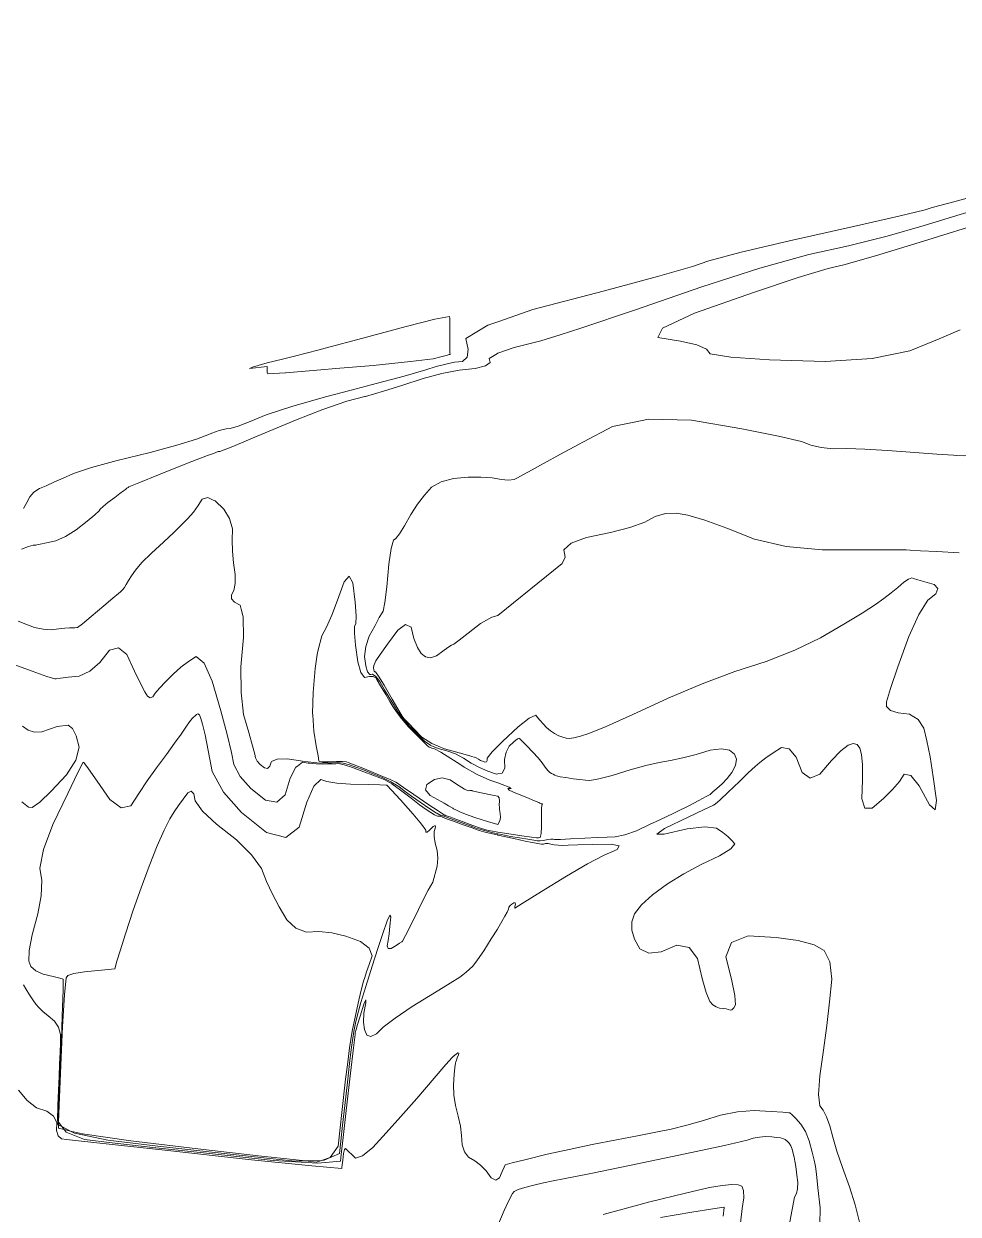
# Model space of a CAD drawing. Header units: inches. Extents: x 1337389 to 1347141, y 407035 to 414577.
# Drawn here: x 1339717 to 1340275, y 411793 to 412504 of the extents above; entities that cross this region are included whole.
import ezdxf

# ---------------------------------------------------------------- set-up
doc = ezdxf.new("R2010")
doc.units = ezdxf.units.IN
doc.header["$MEASUREMENT"] = 0
doc.layers.add('Topo', color=7, linetype='Continuous', lineweight=15, true_color=0x459900)

msp = doc.modelspace()

# ---------------------------------------------------------------- linework, layer by layer
at = {"layer": 'Topo'}
for p, q in [((1339737.9121, 411848.2901, 730), (1339737.5721, 411848.731, 730)), ((1339739.9051, 411845.7051, 730), (1339737.9121, 411848.2901, 730)), ((1339739.9051, 411845.7051, 735), (1339737.852, 411846.773, 735)), ((1339741.2849, 411843.915, 730), (1339739.9051, 411845.7051, 730)), ((1339745.045, 411843.0291, 735), (1339739.9051, 411845.7051, 735)), ((1339745.045, 411843.0291, 740), (1339741.2849, 411843.915, 740)), ((1339894.809, 411825.532, 735), (1339885.2662, 411825.205, 735))]:
    msp.add_line(p, q, dxfattribs=at)
for points, elevation in [([(1340000, 412325.944), (1340020.916, 412333.2011), (1340063.6479, 412344.346), (1340095.403, 412352.9151), (1340116.181, 412358.9091), (1340125.9809, 412362.3259), (1340145.2749, 412367.447), (1340174.062, 412374.2701), (1340212.3431, 412382.7949), (1340239.3111, 412388.9331), (1340254.967, 412392.6819), (1340259.3111, 412394.0431), (1340269.1321, 412396.795), (1340284.4302, 412400.9379), (1340305.205, 412406.4721), (1340336.1339, 412415.3799), (1340377.216, 412427.6622), (1340428.453, 412443.3169), (1340463.7718, 412454.094), (1340483.1731, 412459.992), (1340486.6559, 412461.0111), (1340517.0351, 412470.2519), (1340574.3109, 412487.7162), (1340626.836, 412503.744)], 715), ([(1340037.1362, 412318.205), (1340049.6379, 412322.0789), (1340081.6699, 412332.7851), (1340121.773, 412346.771), (1340156.427, 412357.8577), (1340185.6289, 412366.0468), (1340209.3811, 412371.3372), (1340232.341, 412377.0962), (1340254.5101, 412383.3252), (1340275.8882, 412390.0231), (1340295.119, 412395.8161), (1340312.204, 412400.7011), (1340327.1419, 412404.6811), (1340349.3818, 412411.086), (1340378.9241, 412419.9169), (1340415.767, 412431.1749), (1340447.0021, 412440.633), (1340472.6299, 412448.291), (1340492.6511, 412454.149), (1340527.2949, 412464.5536), (1340576.562, 412479.5039), (1340639.789, 412498.7991)], 720), ([(1340275.9661, 412321.2131), (1340263.3201, 412315.769), (1340245.9851, 412308.524), (1340223.329, 412304.0209), (1340195.3511, 412302.257), (1340162.053, 412303.2339), (1340139.1691, 412304.7789), (1340126.6988, 412306.8939), (1340124.644, 412309.5778), (1340118.764, 412312.0949), (1340109.0591, 412314.445), (1340095.5309, 412316.6288), (1340098.2872, 412322.191), (1340117.3272, 412331.1323), (1340152.65, 412343.451), (1340179.2729, 412352.3481), (1340197.1961, 412357.8239), (1340206.4189, 412359.8781), (1340225.3719, 412365.259), (1340254.0532, 412373.9681), (1340292.4642, 412386.0041)], 725), ([(1339893.3572, 412309.3001), (1339897.0099, 412310.2489), (1339919.445, 412316.199), (1339945.2769, 412323.157), (1339962.5439, 412327.4361), (1339971.246, 412329.0361), (1339971.3841, 412327.9571), (1339971.4571, 412325.0891), (1339971.467, 412320.4318), (1339971.4108, 412313.9861), (1339971.4, 412309.5739), (1339971.433, 412307.194), (1339971.5101, 412306.848), (1339971.521, 412306.612), (1339971.465, 412306.487), (1339971.3428, 412306.473), (1339971.2089, 412306.4469), (1339971.0651, 412306.4079), (1339970.91, 412306.3571), (1339969.256, 412305.9188), (1339966.103, 412305.093), (1339961.451, 412303.8798), (1339947.9483, 412302.164), (1339925.5931, 412299.946), (1339903.3481, 412298.006)], 710), ([(1340000, 412325.944), (1339994.036, 412323.895), (1339980.8961, 412315.879), (1339982.342, 412309.3742), (1339981.7029, 412304.8531), (1339978.98, 412302.3181), (1339974.1709, 412301.768), (1339968.9311, 412300.7298), (1339963.2579, 412299.206), (1339957.1531, 412297.194), (1339944.233, 412293.5439), (1339924.4979, 412288.2582), (1339915.5809, 412285.9321)], 715), ([(1340000, 412307.121), (1340009.791, 412310.512), (1340025.6781, 412314.6548), (1340037.1362, 412318.205)], 720), ([(1339862.441, 412299.3219), (1339851.935, 412298.061), (1339853.6479, 412298.952), (1339862.3261, 412301.3671), (1339871.4781, 412303.671)], 710), ([(1339871.4781, 412303.671), (1339877.97, 412305.3049), (1339893.3572, 412309.3001)], 710), ([(1340000, 412307.121), (1339999.798, 412307.0521), (1339994.913, 412304.072), (1339995.4499, 412301.6531), (1339992.6441, 412299.6789), (1339986.4939, 412298.1478), (1339976.9999, 412297.0619), (1339966.6529, 412295.0139), (1339955.4509, 412292.0031), (1339943.3961, 412288.03), (1339931.789, 412284.4511), (1339921.117, 412281.403)], 720), ([(1339873.2931, 412295.531), (1339862.8831, 412294.9), (1339862.5868, 412295.2958), (1339862.407, 412295.963), (1339862.342, 412296.9019), (1339862.441, 412299.3219)], 710), ([(1339903.3481, 412298.006), (1339894.386, 412297.2251), (1339873.483, 412295.543), (1339873.2931, 412295.531)], 710), ([(1339915.5809, 412285.9321), (1339897.9489, 412281.334), (1339877.62, 412275.5301)], 715), ([(1339921.117, 412281.403), (1339920.63, 412281.264), (1339909.92, 412278.4709), (1339895.658, 412273.5939), (1339879.351, 412267.2221)], 720), ([(1339877.62, 412275.5301), (1339877.072, 412275.3742), (1339861.867, 412270.3761), (1339852.3349, 412266.3409), (1339845.1779, 412263.6209), (1339840.3981, 412262.2181), (1339837.9951, 412262.1299), (1339833.826, 412261.0489), (1339829.4731, 412259.5281)], 715), ([(1339879.351, 412267.2221), (1339877.845, 412266.6341), (1339856.4801, 412257.5901), (1339841.913, 412251.5492), (1339834.145, 412248.5111), (1339833.176, 412248.4749), (1339830.272, 412247.424)], 720), ([(1340080.3721, 412265.849), (1340089.9121, 412267.7859), (1340115.6809, 412267.3261), (1340145.7122, 412262.0379), (1340167.566, 412257.7801), (1340181.2439, 412254.551), (1340185.7559, 412252.7469)], 725), ([(1340048.267, 412252.6681), (1340051.1629, 412254.223), (1340068.4061, 412263.4191), (1340080.3721, 412265.849)], 725), ([(1339829.4731, 412259.5281), (1339827.8919, 412258.975), (1339820.1931, 412255.9079), (1339808.4419, 412252.2419), (1339792.6401, 412247.979), (1339772.786, 412243.1182), (1339757.493, 412238.932), (1339746.761, 412235.423), (1339740.59, 412232.5891), (1339735.154, 412230.163), (1339730.453, 412228.1449), (1339726.487, 412226.5339), (1339723.256, 412224.3201), (1339720.7591, 412221.5051), (1339718.9971, 412218.088), (1339717.0162, 412214.5989)], 715), ([(1340274.0009, 412246.204), (1340278.5942, 412245.9569), (1340284.7842, 412246.096), (1340290.508, 412246.7319), (1340295.767, 412247.8651), (1340304.5189, 412254.0661), (1340307.4262, 412256.7409)], 725), ([(1339830.272, 412247.424), (1339826.752, 412246.15), (1339814.8739, 412241.535), (1339797.5419, 412234.63), (1339785.8519, 412229.923), (1339779.8049, 412227.414), (1339779.3989, 412227.1041), (1339778.7349, 412226.6011), (1339777.811, 412225.9039), (1339776.627, 412225.014), (1339774.4949, 412223.4219), (1339771.416, 412221.1302), (1339767.3879, 412218.136), (1339764.4999, 412215.8029), (1339762.7512, 412214.1299), (1339762.141, 412213.117), (1339759.539, 412210.708), (1339754.945, 412206.903), (1339748.3589, 412201.7009), (1339742.114, 412197.8272), (1339736.2089, 412195.2821), (1339730.6439, 412194.065), (1339726.899, 412193.2419), (1339724.9719, 412192.8131), (1339724.8629, 412192.7781), (1339724.4419, 412192.7371), (1339723.708, 412192.6911), (1339722.6609, 412192.64), (1339720.008, 412191.8071), (1339715.7508, 412190.1939)], 720), ([(1340000, 412232.2489), (1340002.1069, 412231.746), (1340006.4971, 412231.4002), (1340009.7189, 412231.7521), (1340011.7719, 412232.804), (1340015.3742, 412234.7461), (1340020.524, 412237.5789), (1340027.2209, 412241.303), (1340037.4349, 412246.851), (1340048.267, 412252.6681)], 725), ([(1340185.7559, 412252.7469), (1340186.744, 412252.3519), (1340193.0721, 412250.9002), (1340200.2271, 412250.1951), (1340208.2088, 412250.237), (1340218.9847, 412249.8642), (1340232.555, 412249.077), (1340248.919, 412247.8751), (1340262.0459, 412246.9539), (1340271.938, 412246.315), (1340274.0009, 412246.204)], 725), ([(1340000, 412232.2489), (1339996.6441, 412232.84), (1339989.9662, 412233.279), (1339982.263, 412233.161), (1339973.5371, 412232.4859), (1339966.2861, 412230.485), (1339960.5109, 412227.1591), (1339956.21, 412222.5071), (1339952.0789, 412217.1342), (1339948.1171, 412211.0401), (1339944.3241, 412204.2251), (1339941.336, 412199.3989), (1339939.154, 412196.5599), (1339937.7769, 412195.7102), (1339936.419, 412190.6361), (1339935.081, 412181.34), (1339933.7621, 412167.8211), (1339932.638, 412158.4699), (1339931.709, 412153.2881), (1339930.974, 412152.274), (1339929.3251, 412149.4421), (1339926.7631, 412144.7921), (1339923.2878, 412138.325), (1339921.2128, 412132.1421), (1339920.5379, 412126.2421), (1339921.2628, 412120.6269), (1339922.281, 412117.0051), (1339923.592, 412115.378), (1339924.2388, 412115.525)], 725), ([(1339830.2002, 412219.5489), (1339827.0641, 412221.0381), (1339823.6842, 412220.1219), (1339821.2051, 412216.2581), (1339818.3491, 412212.433), (1339815.115, 412208.647), (1339811.505, 412204.8998), (1339806.6659, 412200.1841), (1339800.5991, 412194.5009), (1339793.3031, 412187.85), (1339787.69, 412182.276), (1339783.7599, 412177.7801), (1339781.5129, 412174.362), (1339779.6732, 412171.505), (1339778.239, 412169.2088), (1339777.2109, 412167.474), (1339776.116, 412166.0061), (1339774.953, 412164.8069), (1339773.7229, 412163.8759), (1339770.3891, 412161.099), (1339764.9521, 412156.4769), (1339757.4111, 412150.0088), (1339752.1921, 412145.6789), (1339749.2942, 412143.4881), (1339748.717, 412143.4341), (1339747.7089, 412143.388), (1339746.2689, 412143.35), (1339744.3982, 412143.3191), (1339741.634, 412143.115), (1339737.978, 412142.74), (1339733.43, 412142.192), (1339728.6339, 412142.4699), (1339723.5899, 412143.5761), (1339718.2989, 412145.5078), (1339713.8639, 412147.242)], 725), ([(1339846.961, 412154.441), (1339846.3611, 412156.81), (1339842.935, 412158.5989), (1339841.16, 412160.669), (1339841.035, 412163.0211), (1339842.56, 412165.655), (1339843.283, 412169.7191), (1339843.2031, 412175.2141), (1339842.3199, 412182.1389), (1339841.7611, 412188.9769), (1339841.526, 412195.7262), (1339841.6142, 412202.387), (1339839.946, 412208.488), (1339836.522, 412214.027), (1339831.3429, 412219.0068), (1339830.2002, 412219.5489)], 725), ([(1340000, 412150.7339), (1340038.4488, 412181.6509), (1340040.255, 412185.4383), (1340039.467, 412189.8679), (1340043.709, 412193.806), (1340052.982, 412197.252), (1340067.284, 412200.2059), (1340078.8611, 412203.265), (1340087.7121, 412206.427), (1340093.8368, 412209.6941), (1340100.1753, 412211.4751), (1340106.7251, 412211.77), (1340113.4872, 412210.5791), (1340123.4828, 412207.5911), (1340136.7151, 412202.8059), (1340153.1819, 412196.2229), (1340172.1238, 412191.876), (1340193.5429, 412189.7651), (1340217.4379, 412189.8899), (1340234.1702, 412189.915), (1340243.7371, 412189.839), (1340246.1408, 412189.6622), (1340252.2071, 412189.305), (1340261.9331, 412188.7662), (1340275.3211, 412188.046)], 730), ([(1339892.284, 412127.3559), (1339892.7299, 412130.2821), (1339894.98, 412138.5422), (1339897.758, 412143.765), (1339900.915, 412150.8728), (1339904.449, 412159.8679), (1339908.36, 412170.7479), (1339911.3951, 412174.177), (1339913.5539, 412170.1541), (1339914.836, 412158.6801), (1339915.4381, 412150.561), (1339915.361, 412145.797), (1339914.604, 412144.3879), (1339914.528, 412140.124), (1339915.1339, 412133.0051), (1339916.422, 412123.0321), (1339918.23, 412116.599), (1339920.5587, 412113.7079), (1339923.4079, 412114.358), (1339923.7299, 412114.3481)], 720), ([(1340215.812, 411788.6619), (1340213.1829, 411798.975), (1340209.8119, 411809.8211), (1340205.7011, 411821.201), (1340202.3831, 411831.0362), (1340199.8589, 411839.3262), (1340198.1281, 411846.072), (1340196.257, 411851.4359), (1340194.248, 411855.419), (1340192.1001, 411858.021), (1340191.4099, 411864.8659), (1340192.18, 411875.9561), (1340194.409, 411891.288), (1340196.331, 411906.033), (1340197.9468, 411920.1889), (1340199.2563, 411933.757), (1340198.1659, 411943.9459), (1340194.6782, 411950.757), (1340188.791, 411954.1889), (1340179.284, 411956.7889), (1340166.1561, 411958.557), (1340149.408, 411959.494), (1340139.391, 411955.6431), (1340136.107, 411947.004), (1340139.554, 411933.5779), (1340141.4889, 411924.021), (1340141.91, 411918.3331), (1340140.8178, 411916.5149), (1340139.7591, 411915.4479), (1340138.731, 411915.132), (1340137.7349, 411915.568), (1340136.3369, 411915.9149), (1340134.537, 411916.173), (1340132.3341, 411916.342), (1340130.2731, 411917.0989), (1340128.3531, 411918.4439), (1340126.5751, 411920.377), (1340124.4549, 411925.6181), (1340121.993, 411934.1679), (1340119.19, 411946.0259), (1340114.167, 411952.6121), (1340106.9251, 411953.926), (1340097.464, 411949.967), (1340090.104, 411949.2389), (1340084.845, 411951.7421), (1340081.687, 411957.476), (1340080.0991, 411962.8779), (1340080.0801, 411967.9479), (1340081.6299, 411972.6869), (1340085.6819, 411978.03), (1340092.2351, 411983.9761), (1340101.2899, 411990.5251), (1340110.9811, 411996.5962), (1340121.3069, 412002.19), (1340132.268, 412007.3059), (1340138.998, 412011.395), (1340141.4971, 412014.4559), (1340139.7651, 412016.4909), (1340137.366, 412018.735), (1340134.2998, 412021.1879), (1340130.5668, 412023.852), (1340123.5031, 412024.5601), (1340113.1059, 412023.312), (1340099.377, 412020.1099), (1340094.8731, 412020.197), (1340099.5929, 412023.5749), (1340113.538, 412030.242), (1340123.2179, 412034.885), (1340128.6341, 412037.5029), (1340129.7861, 412038.096), (1340132.756, 412040.6539), (1340137.546, 412045.1781), (1340144.155, 412051.6661), (1340149.5028, 412056.795), (1340153.59, 412060.566), (1340156.4149, 412062.9769), (1340159.9701, 412065.6841), (1340164.2539, 412068.6892), (1340169.268, 412071.9899), (1340173.847, 412071.1459), (1340177.993, 412066.1549), (1340181.705, 412057.0179), (1340186.4671, 412053.6259), (1340192.2811, 412055.9789), (1340199.146, 412064.077), (1340204.7301, 412069.8321), (1340209.033, 412073.246), (1340212.0539, 412074.3169), (1340214.4059, 412073.7708), (1340216.0881, 412071.6089), (1340217.1001, 412067.8289), (1340217.6179, 412061.5148), (1340217.642, 412052.667), (1340217.1717, 412041.2839), (1340219.1071, 412035.6351), (1340223.4491, 412035.7219), (1340230.1959, 412041.543), (1340235.6171, 412046.871), (1340239.712, 412051.705), (1340242.482, 412056.045), (1340246.389, 412055.1458), (1340251.435, 412049.005), (1340257.6189, 412037.6239), (1340261.087, 412034.7319), (1340261.8402, 412040.3271), (1340259.8779, 412054.411), (1340257.9689, 412066.289), (1340256.1138, 412075.962), (1340254.3129, 412083.4301), (1340250.8339, 412088.684), (1340245.6771, 412091.7249), (1340238.8429, 412092.552), (1340234.295, 412094.0751), (1340232.034, 412096.291), (1340232.0599, 412099.2019), (1340234.262, 412107.1331), (1340238.641, 412120.0841), (1340245.1961, 412138.0541), (1340251.1622, 412151.3111), (1340256.5389, 412159.8551), (1340261.3253, 412163.686), (1340262.6259, 412166.7891), (1340260.44, 412169.1649), (1340254.7672, 412170.8121), (1340250.645, 412172.0349), (1340248.0709, 412172.834), (1340247.0479, 412173.208), (1340245.1589, 412172.4331), (1340242.4052, 412170.5099), (1340238.7861, 412167.438), (1340234.744, 412164.186), (1340230.2778, 412160.755), (1340225.3901, 412157.1439), (1340217.4942, 412152.0501), (1340206.5879, 412145.4708), (1340192.6753, 412137.4087), (1340177.1891, 412130.0042), (1340160.1301, 412123.256), (1340141.499, 412117.1659), (1340122.0171, 412109.8441), (1340101.684, 412101.2899), (1340080.4999, 412091.5041), (1340064.7119, 412084.469), (1340054.3201, 412080.1839), (1340049.3231, 412078.65), (1340045.414, 412077.68), (1340042.5928, 412077.274), (1340040.8589, 412077.431), (1340038.8311, 412077.9839), (1340036.509, 412078.9349), (1340033.8921, 412080.2812), (1340031.4381, 412081.9071), (1340029.1461, 412083.8121), (1340027.018, 412085.9969), (1340025.2228, 412087.9731), (1340023.7601, 412089.742), (1340022.6299, 412091.302), (1340018.7741, 412089.455), (1340012.1911, 412084.2011), (1340002.882, 412075.5409), (1340000, 412072.6398)], 730), ([(1339864.7509, 412063.078), (1339864.0331, 412060.712), (1339862.637, 412059.4749), (1339860.7071, 412059.8391), (1339858.241, 412061.8041), (1339856.4659, 412063.7981), (1339855.379, 412065.824), (1339854.982, 412067.88), (1339853.6811, 412072.8671), (1339851.4749, 412080.787), (1339848.3651, 412091.638), (1339846.795, 412104.7081), (1339846.7651, 412119.9991), (1339848.2759, 412137.5099), (1339848.1412, 412149.78), (1339846.961, 412154.441)], 725), ([(1340000, 412150.7339), (1339996.5208, 412149.6982), (1339989.7239, 412145.88), (1339982.391, 412140.109), (1339977.0571, 412136.0241), (1339973.7219, 412133.6268), (1339972.3861, 412132.9159), (1339970.2128, 412131.5178), (1339967.2021, 412129.4328), (1339963.3539, 412126.6591), (1339959.927, 412125.5), (1339956.9219, 412125.9541), (1339954.3391, 412128.0211), (1339952.03, 412131.657), (1339949.9951, 412136.862), (1339948.235, 412143.636), (1339945.0218, 412145.3379), (1339940.3551, 412141.9669), (1339934.2338, 412133.523), (1339929.894, 412127.4109), (1339927.3349, 412123.6319), (1339926.557, 412122.184), (1339926.0931, 412120.8), (1339925.942, 412119.4791), (1339926.104, 412118.2221), (1339926.3319, 412117.412), (1339926.625, 412117.047), (1339926.984, 412117.1289), (1339928.83, 412114.449), (1339932.1611, 412109.0062), (1339936.978, 412100.8011), (1339940.384, 412095.0071), (1339942.378, 412091.624), (1339942.96, 412090.653), (1339943.5771, 412089.777), (1339944.23, 412088.9959), (1339944.9181, 412088.309), (1339946.886, 412086.271), (1339950.132, 412082.88), (1339954.656, 412078.1379), (1339960.6511, 412074.2119), (1339968.1168, 412071.101), (1339977.0518, 412068.805), (1339983.414, 412067.0091), (1339987.202, 412065.713), (1339988.4161, 412064.9171), (1339989.6782, 412064.2331), (1339990.986, 412063.6629), (1339992.3431, 412063.206), (1339993.233, 412063.361), (1339993.657, 412064.1271), (1339993.6149, 412065.5041), (1339996.6899, 412069.3089), (1340000, 412072.6398)], 730), ([(1339709.5403, 412122.0429), (1339722.2431, 412117.405), (1339730.9641, 412114.343), (1339735.7059, 412112.8579), (1339736.466, 412112.9501), (1339739.143, 412113.259), (1339743.7351, 412113.7842), (1339750.242, 412114.5271), (1339756.4969, 412117.46), (1339762.499, 412122.5841), (1339768.2471, 412129.897), (1339773.621, 412131.4771), (1339778.6209, 412127.3239), (1339783.248, 412117.4369), (1339786.866, 412110.0061), (1339789.4769, 412105.029), (1339791.081, 412102.5081), (1339792.642, 412101.5549), (1339794.1609, 412102.1699), (1339795.638, 412104.3531), (1339798.1642, 412107.345), (1339801.74, 412111.146), (1339806.3661, 412115.7572), (1339810.9571, 412119.7981), (1339815.5149, 412123.271), (1339820.0369, 412126.1761), (1339824.7349, 412122.2401), (1339829.609, 412111.464), (1339834.6581, 412093.8482), (1339838.492, 412079.6821), (1339841.111, 412068.966), (1339842.514, 412061.6999), (1339846.353, 412054.5421), (1339852.629, 412047.4919), (1339861.3419, 412040.5489), (1339868.1649, 412039.263), (1339873.098, 412043.6349), (1339876.1409, 412053.6651), (1339879.583, 412060.148), (1339880.526, 412060.8688)], 730), ([(1339889.587, 412091.2789), (1339889.5329, 412092.1921), (1339889.8141, 412104.649), (1339891.008, 412118.984), (1339892.284, 412127.3559)], 720), ([(1339923.7299, 412114.3481), (1339925.6032, 412114.288), (1339926.451, 412113.854)], 720), ([(1339924.2388, 412115.525), (1339925.1961, 412115.743), (1339925.3089, 412115.666)], 725), ([(1339925.3089, 412115.666), (1339927.2159, 412114.3681), (1339929.6521, 412111.252), (1339932.5041, 412106.395), (1339935.2022, 412101.8271), (1339937.747, 412097.546), (1339940.139, 412093.5551), (1339942.6781, 412089.952), (1339945.362, 412086.739), (1339948.193, 412083.9161), (1339950.9729, 412081.0981), (1339953.7018, 412078.2851), (1339956.38, 412075.4781), (1339959.838, 412073.213)], 725), ([(1339926.451, 412113.854), (1339927.1429, 412113.499), (1339928.029, 412111.99), (1339930.0201, 412108.6459), (1339933.1169, 412103.4681), (1339935.5452, 412099.4161)], 720), ([(1339935.5452, 412099.4161), (1339937.319, 412096.4558), (1339938.1729, 412095.2442)], 720), ([(1339737.5721, 411848.731), (1339737.719, 411852.8991), (1339738.132, 411863.264), (1339738.7509, 411878.046), (1339739.573, 411897.245), (1339740.16, 411911.868), (1339740.5109, 411921.916), (1339740.626, 411927.389), (1339740.704, 411931.1659), (1339740.7449, 411933.2502), (1339740.7471, 411933.639), (1339738.7458, 411934.3281), (1339734.74, 411935.318), (1339728.729, 411936.609), (1339724.286, 411938.55), (1339721.41, 411941.1421), (1339720.1018, 411944.3853), (1339720.3609, 411950.7211), (1339722.187, 411960.15), (1339725.5811, 411972.6721), (1339727.477, 411983.4719), (1339727.8761, 411992.5509), (1339726.7777, 411999.9089), (1339728.9909, 412011.021), (1339734.515, 412025.8881), (1339743.3511, 412044.51), (1339749.367, 412056.9018), (1339752.5608, 412063.0631), (1339752.9362, 412062.9928), (1339755.733, 412059.2761), (1339760.9531, 412051.9109), (1339768.597, 412040.8983), (1339775.2719, 412035.9891), (1339780.979, 412037.181), (1339785.719, 412044.4769), (1339790.8439, 412051.9981), (1339796.3562, 412059.7421), (1339802.2543, 412067.7121), (1339807.1351, 412074.429), (1339811, 412079.893), (1339813.8491, 412084.103), (1339816.042, 412087.2039), (1339817.5811, 412089.1951), (1339818.464, 412090.0749), (1339819.341, 412090.847), (1339820.211, 412091.5101), (1339821.0738, 412092.0641), (1339821.9709, 412091.3129), (1339822.902, 412089.255), (1339823.8658, 412085.8919), (1339825.3121, 412079.4912), (1339827.2388, 412070.0519), (1339829.648, 412057.5771), (1339836.2409, 412045.2859), (1339847.017, 412033.18), (1339861.9772, 412021.2591), (1339873.466, 412018.303), (1339881.482, 412024.3121), (1339886.025, 412039.286), (1339890.306, 412048.8141), (1339894.324, 412052.8951), (1339898.078, 412051.5301), (1339904.04, 412050.567), (1339912.2089, 412050.0061), (1339922.585, 412049.847), (1339929.6531, 412049.6841), (1339933.4121, 412049.5161), (1339933.863, 412049.3431), (1339936.6819, 412046.3911), (1339941.8701, 412040.66), (1339949.428, 412032.1501), (1339954.475, 412026.1079), (1339957.0129, 412022.5328), (1339957.042, 412021.4249), (1339957.7841, 412021.415), (1339959.2411, 412022.503), (1339961.4111, 412024.6889), (1339962.6068, 412025.3101), (1339962.8291, 412024.3669), (1339962.0767, 412021.8592), (1339962.006, 412018.7048), (1339962.616, 412014.9058), (1339963.9082, 412010.4609), (1339964.323, 412005.8849), (1339963.862, 412001.1779), (1339961.1881, 411991.5012)], 735), ([(1339941.698, 412049.472), (1339940.139, 412050.554), (1339939.2699, 412051.2231), (1339935.7151, 412052.871), (1339929.4762, 412055.499), (1339920.5509, 412059.106), (1339914.2931, 412061.6242), (1339910.7031, 412063.0529), (1339909.78, 412063.3931), (1339907.445, 412063.5701), (1339903.697, 412063.583), (1339898.5369, 412063.432), (1339895.083, 412063.435), (1339893.3351, 412063.5909), (1339893.2923, 412063.9), (1339892.749, 412067.0058), (1339891.7059, 412072.9102), (1339890.1639, 412081.6122), (1339889.587, 412091.2789)], 720), ([(1339938.1729, 412095.2442), (1339941.7779, 412090.1269), (1339946.494, 412084.4832), (1339951.4671, 412079.5221), (1339955.0601, 412075.925), (1339957.272, 412073.6899), (1339958.1041, 412072.818), (1339959.0589, 412072.1931)], 720), ([(1339716.365, 412084.6769), (1339719.8011, 412082.1891), (1339723.6329, 412081.0661), (1339727.8599, 412081.31), (1339737.107, 412084.5289), (1339743.5599, 412085.1731), (1339746.282, 412083.168), (1339748.4989, 412078.833), (1339750.2122, 412072.171), (1339748.2829, 412064.444), (1339742.7122, 412055.652), (1339733.4989, 412045.794), (1339726.655, 412039.2719), (1339722.1771, 412036.086), (1339720.0682, 412036.2361), (1339715.9099, 412039.5411)], 735), ([(1340000, 412020.424), (1340002.1629, 412019.9511), (1340007.691, 412018.8599), (1340012.9669, 412017.9409), (1340017.993, 412017.1948), (1340021.5219, 412016.6471), (1340023.555, 412016.2972), (1340024.0918, 412016.1461), (1340025.3079, 412016.2039), (1340027.2041, 412016.473), (1340029.7779, 412016.9519), (1340031.7601, 412017.2049), (1340033.1499, 412017.233), (1340033.9468, 412017.036), (1340037.3409, 412017.0789), (1340043.331, 412017.36), (1340051.9171, 412017.882), (1340059.2319, 412018.257), (1340065.2748, 412018.4858), (1340070.048, 412018.5691), (1340075.859, 412019.8299), (1340082.7069, 412022.269), (1340090.594, 412025.8851), (1340096.8051, 412028.751), (1340101.3388, 412030.8682), (1340104.1971, 412032.2338), (1340108.2581, 412034.255), (1340113.523, 412036.931), (1340119.9911, 412040.2621), (1340124.414, 412042.5901), (1340126.7909, 412043.918), (1340127.1218, 412044.2431), (1340128.4302, 412045.388), (1340130.7148, 412047.3517), (1340133.976, 412050.1349), (1340136.9311, 412053.3801), (1340139.58, 412057.0868), (1340141.923, 412061.2571), (1340142.486, 412064.8538), (1340141.2701, 412067.88), (1340138.2739, 412070.3341), (1340133.4641, 412071.1411), (1340126.839, 412070.3011), (1340118.4, 412067.8161), (1340110.509, 412065.7619), (1340103.168, 412064.1409), (1340096.3751, 412062.9531), (1340088.297, 412061.071), (1340078.9329, 412058.4959), (1340068.2829, 412055.2261), (1340060.2939, 412053.1271), (1340054.968, 412052.198), (1340052.3041, 412052.44), (1340049.0079, 412052.809), (1340045.0829, 412053.3049), (1340040.526, 412053.9281), (1340037.179, 412054.4949), (1340035.04, 412055.0051), (1340034.111, 412055.4589), (1340033.1499, 412055.939), (1340032.1589, 412056.4469), (1340031.1379, 412056.9819), (1340029.8471, 412058.2019), (1340028.2859, 412060.1059), (1340026.4551, 412062.695), (1340024.009, 412065.678), (1340020.949, 412069.056), (1340017.2742, 412072.8291), (1340014.707, 412075.5051), (1340013.2501, 412077.0841), (1340012.9, 412077.5661), (1340011.7079, 412076.995), (1340009.672, 412075.371), (1340006.794, 412072.6928), (1340004.928, 412069.1529), (1340004.0749, 412064.7521), (1340004.235, 412059.489), (1340002.614, 412056.5632), (1340000, 412056.11)], 725), ([(1339959.0589, 412072.1931), (1339959.2069, 412072.096), (1339960.5791, 412071.5239), (1339962.222, 412071.1019), (1339966.007, 412069.0581), (1339971.932, 412065.39), (1339977.2949, 412061.873)], 720), ([(1339959.838, 412073.213), (1339959.9292, 412073.1541), (1339961.0792, 412072.6752)], 725), ([(1339961.0792, 412072.6752), (1339964.348, 412071.3118), (1339969.6368, 412069.9541), (1339974.71, 412068.0331), (1339979.5671, 412065.5518), (1339984.2068, 412062.5091), (1339989.028, 412059.8979), (1339994.0301, 412057.7191), (1339999.2121, 412055.973), (1340000, 412056.11)], 725), ([(1339886.9121, 412063.401), (1339883.49, 412063.8411), (1339874.623, 412065.1139), (1339868.424, 412065.0168), (1339864.8939, 412063.5499), (1339864.7509, 412063.078)], 725), ([(1339880.526, 412060.8688), (1339883.423, 412063.0851), (1339886.8349, 412062.5951)], 730), ([(1339886.8349, 412062.5951), (1339887.6601, 412062.4771), (1339891.5861, 412062.109), (1339895.2001, 412061.9832), (1339898.5009, 412062.0989), (1339901.236, 412062.1919), (1339903.4029, 412062.2611), (1339905.002, 412062.3078), (1339908.308, 412061.514), (1339913.3199, 412059.88), (1339920.0379, 412057.405), (1339925.4962, 412055.359), (1339929.694, 412053.743), (1339932.6321, 412052.5552), (1339936.6999, 412050.142), (1339941.898, 412046.502), (1339948.226, 412041.6358), (1339953.358, 412037.771), (1339957.2932, 412034.908), (1339960.0301, 412033.0461), (1339962.2511, 412031.7472), (1339963.953, 412031.013), (1339965.137, 412030.8419), (1339966.0429, 412030.669), (1339966.6691, 412030.494), (1339967.017, 412030.3171), (1339969.352, 412029.4389), (1339973.675, 412027.8611), (1339979.987, 412025.5821), (1339984.6311, 412023.8979), (1339987.6091, 412022.808), (1339988.921, 412022.312), (1339993.0201, 412021.2769), (1339999.906, 412019.7011), (1340000, 412019.6799)], 730), ([(1339940.9919, 412048.5479), (1339940.584, 412048.862), (1339936.2078, 412051.506), (1339931.054, 412054.0271), (1339925.1231, 412056.4238), (1339919.895, 412058.4919), (1339915.3711, 412060.2289), (1339911.55, 412061.6369), (1339907.8422, 412062.5411), (1339904.247, 412062.9421), (1339900.7639, 412062.8409), (1339897.8949, 412062.7542), (1339895.6402, 412062.6818), (1339893.9989, 412062.624), (1339889.949, 412063.0111), (1339886.9121, 412063.401)], 725), ([(1339977.2949, 412061.873), (1339979.9979, 412060.101), (1339987.7952, 412055.759), (1339995.3239, 412052.364), (1340000, 412050.789)], 720), ([(1339963.4551, 412032.7959), (1339959.463, 412035.3831), (1339953.6221, 412039.355), (1339948.5289, 412042.9262), (1339944.1831, 412046.0949), (1339940.9919, 412048.5479)], 725), ([(1339964.3982, 412034.026), (1339958.8959, 412037.7208), (1339949.952, 412043.8027), (1339943.6999, 412048.0809), (1339941.698, 412049.472)], 720), ([(1339976.866, 412048.9659), (1339976.468, 412049.208), (1339971.5799, 412052.5519), (1339966.8309, 412053.7769), (1339962.2201, 412052.8822), (1339957.7479, 412049.8692), (1339956.9201, 412046.655), (1339959.7379, 412043.2411), (1339966.2001, 412039.626), (1339967.9401, 412038.642)], 720), ([(1340000, 412042.87), (1339997.9379, 412043.2751), (1339989.1521, 412045.042), (1339984.6779, 412046.0028), (1339984.5161, 412046.16), (1339984.075, 412046.214), (1339983.3549, 412046.1651), (1339982.356, 412046.014), (1339980.06, 412047.0291), (1339976.866, 412048.9659)], 720), ([(1340000, 412050.789), (1340002.5841, 412049.9181), (1340006.777, 412048.2659), (1340007.9019, 412047.408), (1340005.9589, 412047.3461), (1340006.887, 412046.4191), (1340010.6849, 412044.6298), (1340017.352, 412041.976), (1340021.9889, 412040.1069), (1340024.595, 412039.0219), (1340025.17, 412038.7209), (1340025.587, 412038.5031), (1340025.8461, 412038.37), (1340025.9469, 412038.3199), (1340026.0979, 412038.276), (1340026.297, 412038.2361), (1340026.5441, 412038.1999), (1340026.623, 412038.081), (1340026.5338, 412037.8761), (1340026.2761, 412037.5871), (1340026.121, 412035.301), (1340026.069, 412031.0189), (1340026.12, 412024.7389), (1340025.833, 412020.494), (1340025.2101, 412018.2811), (1340024.25, 412018.1029), (1340023.5898, 412017.989), (1340023.232, 412017.9409), (1340023.1739, 412017.9573), (1340020.1931, 412018.4051), (1340014.2881, 412019.2841), (1340005.4589, 412020.5951), (1340000, 412021.4419)], 720), ([(1339771.474, 411939.7959), (1339772.768, 411944.3541), (1339774.7139, 411950.5631), (1339777.9561, 411960.7031), (1339782.4971, 411974.7721), (1339787.1529, 411988.214), (1339791.925, 412001.0278), (1339796.8131, 412013.213), (1339800.9429, 412022.6791), (1339804.3149, 412029.4249), (1339806.93, 412033.45), (1339809.5828, 412037.363), (1339812.274, 412041.163), (1339815.0028, 412044.851), (1339817.0959, 412045.8901), (1339818.5532, 412044.2809), (1339819.3749, 412040.0241), (1339823.901, 412034.0161), (1339832.1322, 412026.257), (1339844.067, 412016.747), (1339853.037, 412007.8731), (1339859.0431, 411999.6349), (1339862.0848, 411992.034), (1339865.602, 411984.4181), (1339869.5949, 411976.789), (1339874.0629, 411969.1442), (1339879.4921, 411964.152), (1339885.883, 411961.8109), (1339893.235, 411962.1229), (1339901.045, 411961.2711), (1339909.313, 411959.255), (1339918.0391, 411956.077), (1339923.2561, 411952.1979), (1339924.9659, 411947.6181), (1339923.168, 411942.337), (1339921.729, 411938.052), (1339920.6469, 411934.762), (1339919.9229, 411932.467), (1339918.7431, 411927.9161), (1339917.1059, 411921.108), (1339915.0121, 411912.044), (1339913.1789, 411902.606), (1339911.6072, 411892.796), (1339910.2972, 411882.6121), (1339909.2081, 411873.9761), (1339908.342, 411866.888), (1339907.699, 411861.3479), (1339906.8949, 411854.0309), (1339905.9299, 411844.939), (1339904.8049, 411834.0711), (1339900.0589, 411827.2599), (1339894.809, 411825.532)], 740), ([(1340000, 412042.87), (1340000.7401, 412041.869), (1340001.1169, 412040.014), (1340000.8491, 412037.489), (1340001.021, 412036.229), (1340000.9731, 412034.9091), (1340001.4999, 412032.4579), (1340001.6642, 412030.0489), (1340001.2868, 412028.0731), (1340000, 412025.9989)], 710), ([(1340000, 412020.424), (1339996.385, 412021.215), (1339991.349, 412022.505), (1339987.054, 412023.8221), (1339983.502, 412025.1641), (1339979.8239, 412026.5319), (1339976.021, 412027.925), (1339972.093, 412029.343), (1339969.4018, 412030.325), (1339967.948, 412030.8721), (1339967.732, 412030.9819), (1339967.3421, 412031.0909), (1339966.7779, 412031.1991), (1339966.0411, 412031.3049), (1339963.603, 412032.7), (1339963.4551, 412032.7959)], 725), ([(1340000, 412021.4419), (1339998.9461, 412021.6059), (1339994.7469, 412022.3181), (1339992.8641, 412022.7299), (1339989.677, 412023.7341), (1339985.1871, 412025.3309), (1339979.394, 412027.5201), (1339975.017, 412029.1652), (1339972.056, 412030.2669), (1339970.51, 412030.8251), (1339969.452, 412031.211), (1339968.8799, 412031.4262), (1339968.7948, 412031.4701), (1339968.6409, 412031.5128), (1339968.4201, 412031.5551), (1339968.1302, 412031.5971), (1339964.9551, 412033.652), (1339964.3982, 412034.026)], 720), ([(1339967.9401, 412038.642), (1339970.6529, 412037.108), (1339973.097, 412035.6859), (1339973.531, 412035.3621), (1339974.945, 412034.6451), (1339977.3371, 412033.5351), (1339980.7082, 412032.0328), (1339986.251, 412030.0942), (1339993.9662, 412027.7168), (1340000, 412025.9989)], 720), ([(1340000, 412019.6799), (1340009.579, 412017.585), (1340016.436, 412016.114), (1340020.4749, 412015.2879), (1340021.6971, 412015.1059), (1340022.851, 412014.8899), (1340023.936, 412014.6379), (1340024.952, 412014.3509), (1340026.0521, 412014.2381), (1340027.2361, 412014.2991), (1340028.503, 412014.535), (1340030.002, 412014.5299), (1340031.732, 412014.285), (1340033.6938, 412013.8), (1340036.061, 412013.5409), (1340038.8339, 412013.5079), (1340042.0129, 412013.701), (1340047.864, 412013.895), (1340056.3892, 412014.0892), (1340067.586, 412014.2839), (1340072.5131, 412013.2881), (1340071.1699, 412011.1001), (1340063.5561, 412007.7218), (1340053.5208, 412002.4159), (1340041.065, 411995.1821), (1340026.188, 411986.0199), (1340016.106, 411979.7731), (1340010.8191, 411976.4399), (1340010.327, 411976.021), (1340010.1281, 411976.2122), (1340010.22, 411977.0129), (1340010.6051, 411978.425), (1340010.4169, 411979.1431), (1340009.6561, 411979.1669), (1340008.3222, 411978.4979), (1340007.3269, 411977.6649), (1340006.669, 411976.6691), (1340006.349, 411975.5109), (1340005.538, 411973.686), (1340004.2371, 411971.193), (1340002.4461, 411968.033), (1340000, 411963.9529)], 730), ([(1339961.1881, 411991.5012), (1339958.5118, 411986.7779), (1339956.0971, 411982.1269), (1339952.607, 411975.1839), (1339948.0409, 411965.951), (1339944.8671, 411959.673), (1339943.0841, 411956.35), (1339942.6929, 411955.9811), (1339941.4531, 411955.1399), (1339939.3658, 411953.8261), (1339936.4309, 411952.0389), (1339934.6701, 411951.9299), (1339934.0849, 411953.499), (1339934.6761, 411956.745), (1339935.2089, 411960.7051), (1339935.6859, 411965.3791), (1339936.106, 411970.7669), (1339935.5258, 411971.832), (1339933.9452, 411968.573), (1339931.3632, 411960.9901), (1339928.3761, 411951.921), (1339924.9841, 411941.367), (1339921.187, 411929.3262), (1339918.2779, 411919.6669), (1339916.2591, 411912.391), (1339915.1281, 411907.496), (1339914.1378, 411902.4011), (1339913.29, 411897.1028), (1339912.582, 411891.6051), (1339911.573, 411883.3129), (1339910.262, 411872.2269), (1339908.65, 411858.3481), (1339907.318, 411846.6169), (1339906.2679, 411837.0351), (1339905.4979, 411829.6022), (1339896.3562, 411825.585), (1339894.809, 411825.532)], 735), ([(1340000, 411963.9529), (1339999.7509, 411963.5379), (1339996.1532, 411957.7081), (1339991.6512, 411950.5439), (1339987.9738, 411945.1329), (1339985.121, 411941.4752), (1339983.092, 411939.57), (1339981.1121, 411937.847), (1339979.179, 411936.306), (1339977.2949, 411934.9462), (1339971.628, 411931.319), (1339962.1781, 411925.4239), (1339948.9462, 411917.2621), (1339938.7619, 411910.472), (1339931.6249, 411905.055), (1339927.5369, 411901.01), (1339924.311, 411899.439), (1339921.949, 411900.3421), (1339920.449, 411903.7169), (1339919.8239, 411908.045), (1339920.074, 411913.3251), (1339921.1999, 411919.5569), (1339921.2007, 411921.3341), (1339920.077, 411918.6581), (1339917.8281, 411911.527), (1339916.273, 411906.5319), (1339915.412, 411903.6728), (1339915.2441, 411902.9489), (1339915.0979, 411902.195), (1339914.9719, 411901.4111), (1339914.8681, 411900.598), (1339913.938, 411892.65), (1339912.182, 411877.566), (1339909.601, 411855.347), (1339907.7419, 411839.2022), (1339906.6061, 411829.131), (1339906.192, 411825.1342), (1339892.6531, 411823.911), (1339865.9899, 411825.4621), (1339826.2018, 411829.7879), (1339794.1771, 411833.3079), (1339769.9132, 411836.0242), (1339753.4111, 411837.9341), (1339742.5191, 411842.3141), (1339741.2849, 411843.915)], 730), ([(1339737.9121, 411848.2901), (1339738.328, 411858.2831), (1339739.1509, 411877.6461), (1339740.34, 411905.4019), (1339741.451, 411924.36), (1339742.4839, 411934.5191), (1339743.4381, 411935.878), (1339747.0831, 411937.0691), (1339753.419, 411938.0911), (1339771.474, 411939.7959)], 740), ([(1339737.5721, 411848.731), (1339737.238, 411849.1641), (1339737.566, 411858.484), (1339737.8949, 411867.262), (1339738.2238, 411875.497), (1339738.5531, 411883.1901), (1339738.8081, 411889.9531), (1339738.9859, 411895.7851), (1339739.09, 411900.686), (1339737.9121, 411904.978), (1339735.4519, 411908.66), (1339731.711, 411911.7331), (1339728.62, 411914.4469), (1339726.18, 411916.802), (1339724.391, 411918.799), (1339722.4898, 411921.3001), (1339720.479, 411924.306), (1339718.3561, 411927.8159), (1339716.922, 411930.26)], 730), ([(1339714.0601, 411867.5237), (1339719.1401, 411861.1741), (1339724.748, 411856.979), (1339730.8842, 411854.9368), (1339734.9189, 411851.997), (1339736.8531, 411848.158), (1339736.6861, 411843.421), (1339737.6021, 411840.1439), (1339739.5999, 411838.3271), (1339742.6819, 411837.9699), (1339762.632, 411835.787), (1339799.451, 411831.7771), (1339853.1389, 411825.94), (1339888.95, 411822.2359), (1339906.8849, 411820.6648), (1339906.943, 411821.2271), (1339907.1341, 411822.9059), (1339907.4561, 411825.6999), (1339907.9099, 411829.6111), (1339908.4579, 411831.9461), (1339909.099, 411832.703), (1339909.834, 411831.8841), (1339911.084, 411830.6331), (1339912.85, 411828.9489), (1339915.1309, 411826.834), (1339919.3108, 411828.288), (1339925.3902, 411833.313), (1339933.3671, 411841.9092), (1339942.1391, 411851.6518), (1339951.7059, 411862.545), (1339962.068, 411874.586), (1339969.1021, 411882.7371), (1339972.8079, 411887), (1339973.185, 411887.373), (1339973.5019, 411887.6622), (1339973.7569, 411887.866), (1339973.9521, 411887.9859), (1339974.4311, 411888.3179), (1339975.1939, 411888.862), (1339976.242, 411889.618), (1339976.6979, 411889.5251), (1339976.5608, 411888.582), (1339975.8331, 411886.7908), (1339975.2882, 411885.3561), (1339974.9269, 411884.2781), (1339974.75, 411883.5568), (1339974.4579, 411881.042), (1339974.049, 411876.7329), (1339973.5241, 411870.6299), (1339973.746, 411864.4711), (1339974.7132, 411858.258), (1339976.4259, 411851.9912), (1339977.6641, 411846.0061), (1339978.4259, 411840.3039), (1339978.7132, 411834.8859), (1339980.1109, 411830.5842), (1339982.6179, 411827.399), (1339986.236, 411825.33), (1339989.693, 411822.6061), (1339992.9912, 411819.2249), (1339996.1281, 411815.19), (1339998.781, 411813.7989), (1340000, 411814.506)], 725), ([(1340192.0928, 411787.223), (1340192.3462, 411797.2021), (1340191.073, 411809.1539), (1340190.17, 411817.4053), (1340189.639, 411821.955), (1340189.479, 411822.8033), (1340188.777, 411825.6119), (1340187.534, 411830.3809), (1340185.7501, 411837.1119), (1340183.534, 411842.7), (1340180.885, 411847.1469), (1340177.8041, 411850.4523), (1340175.584, 411852.696), (1340174.2242, 411853.8778), (1340173.725, 411854), (1340170.0321, 411854.2709), (1340163.1461, 411854.6931), (1340153.067, 411855.2658), (1340142.9619, 411854.5709), (1340132.832, 411852.6091), (1340122.675, 411849.3799), (1340112.863, 411846.5928), (1340103.3941, 411844.2489), (1340094.27, 411842.3469), (1340083.4, 411840.165), (1340070.7861, 411837.7041), (1340056.427, 411834.963), (1340042.6721, 411832.111), (1340029.5219, 411829.1471), (1340016.9769, 411826.07), (1340008.6001, 411824.004), (1340004.392, 411822.948), (1340004.352, 411822.9019), (1340003.765, 411821.5709), (1340002.6299, 411818.9549), (1340000.948, 411815.0549), (1340000, 411814.506)], 725), ([(1339737.852, 411846.773), (1339737.5088, 411846.952), (1339737.5721, 411848.731)], 735), ([(1339737.852, 411846.773), (1339737.871, 411847.314), (1339737.9121, 411848.2901)], 740), ([(1339741.2849, 411843.915), (1339737.781, 411844.7399), (1339737.852, 411846.773)], 740), ([(1339885.2662, 411825.205), (1339878.8412, 411824.9839), (1339852.9532, 411827.7991), (1339825.7211, 411830.8291), (1339797.1441, 411834.0769), (1339767.222, 411837.5409), (1339747.344, 411841.8321), (1339745.045, 411843.0291)], 735), ([(1339885.2662, 411825.205), (1339879.7052, 411825.8089), (1339857.2661, 411828.3509), (1339824.3751, 411832.13), (1339781.032, 411837.1479), (1339752.168, 411841.351), (1339745.045, 411843.0291)], 740), ([(1340000, 411786.721), (1340003.8259, 411795.5939), (1340006.7451, 411801.9639), (1340008.716, 411805.7429), (1340009.7421, 411806.9321), (1340012.2251, 411808.1661), (1340016.166, 411809.4441), (1340021.5638, 411810.7681), (1340027.2231, 411812.0439), (1340033.142, 411813.271), (1340039.3211, 411814.4511), (1340054.5029, 411817.543), (1340078.6881, 411822.5482), (1340111.8761, 411829.4671), (1340135.233, 411834.4711), (1340148.76, 411837.5599), (1340152.4549, 411838.735), (1340156.1411, 411839.449), (1340159.818, 411839.7017), (1340163.4859, 411839.493), (1340166.4251, 411839.235), (1340168.6349, 411838.926), (1340170.1161, 411838.5671), (1340171.477, 411837.926), (1340172.7181, 411837.0049), (1340173.8391, 411835.8021), (1340174.8029, 411834.1841), (1340175.6091, 411832.151), (1340176.2591, 411829.7021), (1340176.823, 411827.3719), (1340177.3031, 411825.1629), (1340177.6981, 411823.072), (1340178.1162, 411820.2291), (1340178.5559, 411816.633), (1340179.0203, 411812.284), (1340178.9281, 411808.6527), (1340178.28, 411805.74), (1340177.078, 411803.545), (1340174.186, 411788.9058)], 720), ([(1339894.809, 411825.532), (1339891.692, 411824.5058), (1339885.2662, 411825.205)], 740), ([(1340144.155, 411782.821), (1340145.9057, 411796.8999), (1340146.7489, 411803.1479), (1340146.6329, 411807.586), (1340145.5559, 411810.2151), (1340143.52, 411811.035), (1340139.6321, 411811.1669), (1340133.8911, 411810.612), (1340126.2982, 411809.3701), (1340111.9428, 411806.073), (1340090.827, 411800.7221), (1340062.9499, 411793.316)], 720), ([(1340097.0508, 411791.505), (1340115.8269, 411794.577), (1340128.4228, 411796.5931), (1340134.837, 411797.5552), (1340135.07, 411797.4609), (1340134.5389, 411792.316)], 725)]:
    msp.add_lwpolyline(points, dxfattribs=dict(at, elevation=elevation))

doc.saveas('drawing.dxf')
